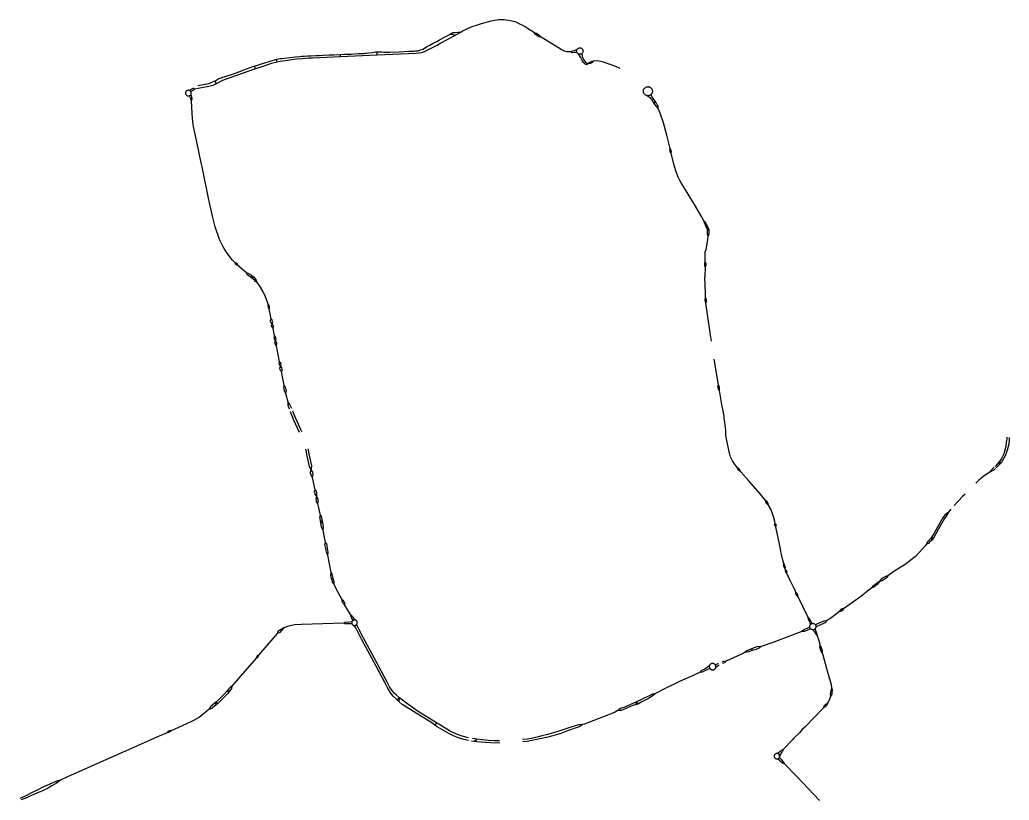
# Model space of a CAD drawing. Header units: inches. Extents: x 25490991 to 25511658, y 6671087 to 6685531.
# Drawn here: x 25494757 to 25498972, y 6679411 to 6682734 of the extents above; entities that cross this region are included whole.
import ezdxf

# ---------------------------------------------------------------- set-up
doc = ezdxf.new("R2010")
doc.units = ezdxf.units.IN
doc.header["$MEASUREMENT"] = 0

msp = doc.modelspace()

# ---------------------------------------------------------------- linework, layer by layer
for points in [[(25496797.3, 6682733.2), (25496790.2, 6682732.9), (25496780.3, 6682731.3), (25496763.3, 6682728.3), (25496723.1, 6682717), (25496700.6, 6682709.6), (25496683.2, 6682703.6), (25496663.3, 6682695.4), (25496645.3, 6682686.3)], [(25496949.5, 6682677.8), (25496919.7, 6682696.5), (25496912.7, 6682702), (25496899.4, 6682709.8), (25496887.6, 6682716), (25496874.8, 6682721.8), (25496867.7, 6682724.6), (25496853.4, 6682728.3), (25496839.8, 6682731), (25496829.4, 6682732.7), (25496818.4, 6682733.5), (25496807.7, 6682734), (25496797.3, 6682733.2)], [(25496122.8, 6682586.4), (25496125, 6682586.5), (25496140.5, 6682587.2), (25496169.1, 6682588.3), (25496200.1, 6682590), (25496220.7, 6682590.9), (25496227.5, 6682591.3), (25496234.5, 6682592), (25496242.9, 6682593.1), (25496257.8, 6682595.4), (25496265.5, 6682596.8), (25496270.4, 6682597.4), (25496276.6, 6682598.1), (25496283.9, 6682598.2), (25496291.2, 6682597.7), (25496298.5, 6682597.1), (25496306.3, 6682596.3), (25496313.2, 6682596), (25496321, 6682595.8), (25496333.4, 6682596.3), (25496373.1, 6682598), (25496413.7, 6682599.7), (25496437, 6682600.8), (25496443.2, 6682601.2), (25496448.4, 6682601.6), (25496454.2, 6682602.5), (25496458.5, 6682603.6), (25496464.3, 6682605.6), (25496473.6, 6682609.5), (25496490.2, 6682618.8), (25496503.9, 6682626.2), (25496518.6, 6682634.1), (25496533.6, 6682642.2), (25496545.2, 6682649.2), (25496563, 6682658.2), (25496575.5, 6682664.8), (25496587.1, 6682670.7), (25496592.1, 6682672.4), (25496595.9, 6682672.4), (25496600.4, 6682672.4), (25496603.3, 6682671.5), (25496606.7, 6682670.2), (25496609.8, 6682668.5), (25496611.3, 6682667.6)], [(25496637.4, 6682681.8), (25496550.9, 6682634.3)], [(25496587.1, 6682670.7), (25496595, 6682676), (25496597.5, 6682677.6), (25496599.6, 6682678.5), (25496602.8, 6682679.2), (25496607, 6682679.8), (25496613.5, 6682680.4), (25496623.1, 6682680.8), (25496626.7, 6682680.9), (25496637.4, 6682681.8)], [(25496645.3, 6682686.3), (25496637.4, 6682681.8)], [(25496965, 6682664.2), (25496954.6, 6682670.8), (25496949.5, 6682677.8)], [(25496968, 6682668.7), (25496957.9, 6682676), (25496949.5, 6682677.8)], [(25496978, 6682660.2), (25496968.7, 6682661.9), (25496965, 6682664.2)], [(25496978, 6682660.2), (25496972.8, 6682665.2), (25496968, 6682668.7)], [(25497103.5, 6682597.2), (25497088.2, 6682597), (25497076.9, 6682600.5), (25497063.6, 6682607.4), (25496978, 6682660.2)], [(25496536.8, 6682626.6), (25496480.3, 6682597.8), (25496467.9, 6682593.6), (25496457.6, 6682592.2), (25496446.2, 6682591), (25496280.1, 6682583.6)], [(25496550.9, 6682634.3), (25496536.8, 6682626.6)], [(25497131.5, 6682607.7), (25497117.4, 6682602.1)], [(25497130.6, 6682595.4), (25497130, 6682597.1), (25497129.5, 6682599.2), (25497129.6, 6682601.5), (25497129.8, 6682603.5), (25497130.3, 6682605.3), (25497130.8, 6682606.7), (25497131.5, 6682607.7)], [(25497131.5, 6682607.7), (25497132.2, 6682608.9), (25497133.6, 6682610.5), (25497135.2, 6682611.8), (25497136.9, 6682612.9), (25497137, 6682612.9)], [(25497137, 6682612.9), (25497138.8, 6682613.7), (25497140.5, 6682614), (25497142.5, 6682614.3), (25497144.4, 6682614.3), (25497146.6, 6682614), (25497147.9, 6682613.4)], [(25497147.9, 6682613.4), (25497148.9, 6682613), (25497150.6, 6682612.1), (25497152.4, 6682610.7), (25497153.6, 6682609.3), (25497154.8, 6682607.6), (25497154.8, 6682607.5)], [(25497154.8, 6682607.5), (25497155.7, 6682605.9), (25497156.3, 6682603.9), (25497156.6, 6682602), (25497156.7, 6682599.8), (25497156.3, 6682597.6), (25497156.1, 6682597)], [(25495757, 6682536.9), (25495760.7, 6682538), (25495778, 6682544.2), (25495786.9, 6682547.1), (25495800.7, 6682551.2), (25495819.6, 6682556.6), (25495845.7, 6682564.2), (25495850.4, 6682565.2)], [(25495850.4, 6682565.2), (25495853.7, 6682566), (25495866.5, 6682568.5), (25495872.8, 6682569.4), (25495885.1, 6682570.8), (25495908.9, 6682573.2), (25495930.7, 6682575.6), (25495949.5, 6682577.7), (25495958, 6682578.4), (25495969.2, 6682579.1), (25495982, 6682580), (25495996.2, 6682580.8), (25496017.9, 6682581.8), (25496032.2, 6682582.2), (25496048.7, 6682583.1), (25496074.6, 6682584.2), (25496095.1, 6682585), (25496119.8, 6682586.2), (25496122.8, 6682586.4)], [(25495853.9, 6682553.8), (25495850.4, 6682565.2)], [(25495988.1, 6682570.1), (25495959.3, 6682568.4), (25495935.9, 6682566.1), (25495888.5, 6682559.6), (25495866.1, 6682556.3), (25495853.9, 6682553.8)], [(25496122.8, 6682576.2), (25496004.2, 6682571.1), (25495988.1, 6682570.1)], [(25496122.8, 6682576.2), (25496122.8, 6682586.4)], [(25496280.1, 6682583.6), (25496122.8, 6682576.2)], [(25496280.1, 6682583.6), (25496280.1, 6682589.2), (25496279.8, 6682598.2)], [(25497117.4, 6682602.1), (25497111.3, 6682600), (25497103.5, 6682597.2)], [(25497118.3, 6682594.4), (25497109.6, 6682593.6), (25497103.5, 6682597.2)], [(25497130.6, 6682595.4), (25497118.3, 6682594.4)], [(25497137.3, 6682588.5), (25497135.7, 6682589.2), (25497133.7, 6682591), (25497132, 6682592.8), (25497130.7, 6682595), (25497130.6, 6682595.4)], [(25497151.1, 6682589.8), (25497150.4, 6682589.2), (25497148.5, 6682588.3), (25497146.8, 6682587.7), (25497144.7, 6682587.2), (25497142.8, 6682587.2), (25497140.9, 6682587.4), (25497138.3, 6682587.9), (25497137.3, 6682588.5)], [(25497145.9, 6682575), (25497137.3, 6682588.5)], [(25497172.8, 6682542.8), (25497166, 6682545), (25497158.7, 6682552.7), (25497152.7, 6682560.8), (25497145.9, 6682575)], [(25497156.1, 6682597), (25497155.8, 6682595.7), (25497154.7, 6682593.6), (25497153.4, 6682591.8), (25497151.9, 6682590.4), (25497151.1, 6682589.8)], [(25497151.1, 6682589.8), (25497153.2, 6682577.1)], [(25497153.2, 6682577.1), (25497158.1, 6682564.3), (25497165.8, 6682555.1), (25497177.7, 6682546.2)], [(25495588.6, 6682474.3), (25495591.8, 6682475.8), (25495600.8, 6682480.5), (25495606.7, 6682483.4), (25495611.2, 6682485.4), (25495615.6, 6682487.5), (25495618.4, 6682488.7), (25495621.5, 6682489.8), (25495627, 6682491.4), (25495635.5, 6682493.8), (25495644.5, 6682496.3), (25495659.3, 6682501.4), (25495678.7, 6682508.1), (25495700.9, 6682516.3), (25495723.3, 6682524.5), (25495753.7, 6682535.9), (25495757, 6682536.9)], [(25495760.8, 6682525.1), (25495757.4, 6682524), (25495651.9, 6682487.1), (25495620.1, 6682475.3), (25495596.4, 6682462.7), (25495594.1, 6682461.6)], [(25495760.8, 6682525.1), (25495757, 6682536.9)], [(25495791.8, 6682535.1), (25495760.8, 6682525.1)], [(25495853.9, 6682553.8), (25495829.2, 6682547.3), (25495791.8, 6682535.1)], [(25497177.7, 6682546.2), (25497172.8, 6682542.8)], [(25497199.4, 6682557.3), (25497192, 6682556.8), (25497182.4, 6682550.4), (25497177.7, 6682546.2)], [(25497199.4, 6682557.3), (25497195.5, 6682552.4), (25497187.7, 6682548.5), (25497177.7, 6682546.2)], [(25497314.1, 6682526.1), (25497292.6, 6682536.4), (25497272.4, 6682543.9), (25497244.4, 6682553.1), (25497225.8, 6682557.8), (25497212.7, 6682559.5), (25497199.4, 6682557.3)], [(25495501.7, 6682439), (25495497.4, 6682441), (25495494.6, 6682440.8), (25495491.7, 6682440), (25495488.9, 6682438.9), (25495486, 6682437.6), (25495483.7, 6682436.1), (25495482.1, 6682434.6), (25495480.7, 6682432.5)], [(25495594.1, 6682461.6), (25495579.2, 6682454.4), (25495562.8, 6682450), (25495516.8, 6682440.8), (25495501.7, 6682439), (25495499.3, 6682435.7), (25495493.9, 6682432.8), (25495489.2, 6682429.6), (25495486, 6682427.3)], [(25495515.8, 6682454), (25495538.6, 6682458.4), (25495554.6, 6682461.5), (25495560.4, 6682462.8), (25495565.8, 6682464.3), (25495572.3, 6682466.7), (25495585.6, 6682472.9), (25495588.6, 6682474.3)], [(25495594.1, 6682461.6), (25495588.5, 6682474.3)], [(25497415.7, 6682421), (25497415.3, 6682421.5), (25497414.5, 6682423.6), (25497414.1, 6682425.6), (25497413.7, 6682427.5), (25497413.6, 6682429.3), (25497413.5, 6682431.2), (25497413.9, 6682433.7), (25497414.5, 6682435.6), (25497415.3, 6682437.9), (25497416.3, 6682439.7), (25497417.6, 6682441.6), (25497419.2, 6682443.3), (25497419.8, 6682443.8)], [(25497419.8, 6682443.8), (25497420.8, 6682444.7), (25497422.8, 6682446.1), (25497424.5, 6682447.1), (25497426.7, 6682448.1), (25497428.8, 6682448.6), (25497430.7, 6682448.9), (25497432.9, 6682449.1), (25497434.4, 6682449), (25497436.3, 6682448.8)], [(25497436.3, 6682448.8), (25497436.6, 6682448.7), (25497438.7, 6682448.2), (25497440.6, 6682447.4), (25497442.4, 6682446.5), (25497444.5, 6682445.2), (25497446, 6682443.9), (25497447.6, 6682442.1), (25497447.8, 6682441.9)], [(25497447.8, 6682441.9), (25497449.1, 6682440.2), (25497450.3, 6682437.9), (25497451, 6682436.1), (25497451.7, 6682433.9), (25497452, 6682431.8), (25497452.1, 6682429), (25497452, 6682428.3)], [(25495480.7, 6682432.5), (25495479.6, 6682433), (25495478.5, 6682433.4), (25495476.3, 6682433.9), (25495474.3, 6682433.9), (25495472.4, 6682433.5), (25495470.7, 6682433), (25495468.8, 6682432.1), (25495467.3, 6682431), (25495466, 6682429.7), (25495464.9, 6682428.1), (25495464, 6682426.4), (25495463.3, 6682424.4), (25495463.1, 6682422.7), (25495463, 6682421.2), (25495463.3, 6682419.3), (25495463.8, 6682417.3), (25495464.6, 6682415.8), (25495465.4, 6682414.4), (25495466.6, 6682413), (25495467.8, 6682411.9), (25495469.7, 6682410.8), (25495471.7, 6682409.9), (25495473.5, 6682409.5), (25495475.4, 6682409.4), (25495477.4, 6682409.6), (25495479.5, 6682410.2), (25495480.5, 6682410.7)], [(25495480.5, 6682410.7), (25495481.3, 6682411.1), (25495482.8, 6682412.1), (25495484.2, 6682413.3), (25495485.4, 6682415), (25495486.4, 6682416.7)], [(25495493, 6682315.7), (25495490.3, 6682359.4), (25495488.7, 6682391.6), (25495485.8, 6682395.4), (25495485.2, 6682397.7), (25495484.2, 6682401.2), (25495480.5, 6682410.7)], [(25495486, 6682427.3), (25495485.5, 6682428.3), (25495484.3, 6682429.9), (25495482.7, 6682431.2), (25495481.1, 6682432.4), (25495480.7, 6682432.5)], [(25495486.4, 6682416.7), (25495486.4, 6682416.7), (25495487, 6682418.4), (25495487.4, 6682420.9), (25495487.3, 6682423), (25495487, 6682424.6), (25495486.4, 6682426.6), (25495486, 6682427.3)], [(25495488.7, 6682391.6), (25495488.7, 6682391.6), (25495490.8, 6682395.6), (25495490.5, 6682399.1), (25495490.2, 6682402.6), (25495489.5, 6682406.2), (25495486.4, 6682416.7)], [(25497429.5, 6682410.8), (25497428.5, 6682410.9), (25497426, 6682411.8), (25497423.5, 6682412.9), (25497421.3, 6682414.3), (25497419.9, 6682415.5), (25497417.8, 6682417.7), (25497416.6, 6682419.4), (25497415.7, 6682421)], [(25497447, 6682416.9), (25497446.4, 6682416.2), (25497444.5, 6682414.6), (25497441.9, 6682412.9), (25497439.7, 6682411.9), (25497437, 6682411), (25497433.9, 6682410.6), (25497431.3, 6682410.6), (25497429.5, 6682410.8)], [(25497458.6, 6682379.3), (25497449.7, 6682394), (25497444.2, 6682400.9), (25497429.5, 6682410.8)], [(25497452, 6682428.3), (25497451.8, 6682426.7), (25497451.3, 6682424.4), (25497450.4, 6682422), (25497449.3, 6682419.9), (25497448, 6682418), (25497447, 6682416.9)], [(25497463.6, 6682387), (25497455.9, 6682398.7), (25497449.8, 6682407.1), (25497447, 6682416.8)], [(25497458.6, 6682379.3), (25497462, 6682383.5), (25497463.6, 6682387)], [(25497468.7, 6682365.4), (25497466.3, 6682369.3), (25497458.6, 6682379.3)], [(25497474.6, 6682368.3), (25497472.3, 6682372.5), (25497468.1, 6682380), (25497463.6, 6682387)], [(25497476.8, 6682356.6), (25497470.3, 6682362.7), (25497468.7, 6682365.4)], [(25497476.8, 6682356.6), (25497476.4, 6682364.9), (25497474.6, 6682368.3)], [(25497527.1, 6682185.9), (25497513, 6682242.5), (25497499.4, 6682294.7), (25497485.2, 6682336.2), (25497476.8, 6682356.6)], [(25495494.3, 6682300.4), (25495493, 6682315.7)], [(25495495.9, 6682288.5), (25495494.3, 6682300.4)], [(25495512.8, 6682207.6), (25495497, 6682280.2), (25495495.9, 6682288.5)], [(25495529.6, 6682125.4), (25495512.8, 6682207.6)], [(25497527.2, 6682175.1), (25497526.1, 6682179.7), (25497527.1, 6682185.9)], [(25497532.2, 6682176), (25497530.9, 6682181.6), (25497527.1, 6682185.9)], [(25497531.9, 6682166.5), (25497528, 6682171.6), (25497527.2, 6682175.1)], [(25497531.9, 6682166.5), (25497533.1, 6682172.6), (25497532.2, 6682176)], [(25497562.3, 6682063.2), (25497552.4, 6682090.2), (25497543.8, 6682118.9), (25497531.9, 6682166.5)], [(25495533.2, 6682107.9), (25495529.6, 6682125.4)], [(25495536.1, 6682094.1), (25495533.2, 6682107.9)], [(25495561.3, 6681974.1), (25495536.1, 6682094.1)], [(25497567.4, 6682051.9), (25497562.3, 6682063.2)], [(25497572.6, 6682041.9), (25497567.4, 6682051.9)], [(25497635.1, 6681940.8), (25497572.6, 6682041.9)], [(25495613.1, 6681786.9), (25495607.8, 6681797.9), (25495588.6, 6681852.7), (25495578.8, 6681891.5), (25495561.3, 6681974.1)], [(25497672.9, 6681874.5), (25497661.3, 6681896), (25497635.1, 6681940.8)], [(25497680.2, 6681868.2), (25497679, 6681870.6), (25497672.9, 6681874.5)], [(25497674.9, 6681865.2), (25497673.4, 6681867.9), (25497672.9, 6681874.5)], [(25497684.8, 6681843.7), (25497679.8, 6681856.2), (25497674.9, 6681865.2)], [(25497693, 6681841.7), (25497688.2, 6681851.7), (25497680.2, 6681868.2)], [(25497693, 6681841.7), (25497684.8, 6681843.7)], [(25497684.8, 6681843.7), (25497685.7, 6681834.8)], [(25497685.5, 6681823.8), (25497685.4, 6681822), (25497687.9, 6681813.3)], [(25497685.7, 6681834.8), (25497685.5, 6681823.8)], [(25497693, 6681841.7), (25497688.2, 6681838), (25497685.7, 6681834.8)], [(25497687.9, 6681813.3), (25497686.7, 6681797.8)], [(25497692.8, 6681823.9), (25497692.1, 6681821.1), (25497687.9, 6681813.3)], [(25497693, 6681841.7), (25497692.9, 6681833.2), (25497692.8, 6681823.9)], [(25495621.7, 6681769.4), (25495613.1, 6681786.9)], [(25495627.4, 6681760.1), (25495621.7, 6681769.4)], [(25497686.7, 6681797.8), (25497679.2, 6681754.9)], [(25495675, 6681698.7), (25495663.2, 6681709.9), (25495647.3, 6681730.8), (25495634, 6681749.3), (25495627.4, 6681760.1)], [(25497677.3, 6681703.6), (25497677.4, 6681746.8)], [(25497679.2, 6681754.9), (25497677.4, 6681746.8)], [(25495682.2, 6681695.8), (25495680.1, 6681697.7), (25495675, 6681698.7)], [(25495678, 6681691.4), (25495675.5, 6681693.7), (25495675, 6681698.7)], [(25495686, 6681688.2), (25495680, 6681689.5), (25495678, 6681691.4)], [(25495686, 6681688.2), (25495683.9, 6681694.5), (25495682.2, 6681695.8)], [(25495724.7, 6681654.7), (25495686, 6681688.2)], [(25497677.3, 6681703.6), (25497674.2, 6681696.7), (25497674, 6681692.8)], [(25497674, 6681692.8), (25497674.1, 6681687.4), (25497676.8, 6681680.9)], [(25497676.8, 6681681.5), (25497675.8, 6681639.8)], [(25497679.5, 6681692.6), (25497679.4, 6681688), (25497676.8, 6681681.5)], [(25497677.3, 6681703.5), (25497679.6, 6681696.4), (25497679.5, 6681692.6)], [(25495732.9, 6681652.4), (25495730.4, 6681653.8), (25495724.7, 6681654.7)], [(25495728.1, 6681647.1), (25495725.7, 6681648.8), (25495724.7, 6681654.7)], [(25495744.5, 6681635.4), (25495728.1, 6681647.1)], [(25495746, 6681645.7), (25495732.9, 6681652.4)], [(25495744.5, 6681635.4), (25495746, 6681645.7)], [(25495744.5, 6681635.4), (25495754.3, 6681638.8)], [(25495746, 6681645.7), (25495754.3, 6681638.8)], [(25495763.4, 6681627.6), (25495754.3, 6681638.8)], [(25497678.2, 6681568.5), (25497675.8, 6681639.8)], [(25495757.7, 6681623.1), (25495744.5, 6681635.4)], [(25495768.5, 6681615.6), (25495761.7, 6681619.5), (25495757.7, 6681623.1)], [(25495768.5, 6681615.6), (25495764.3, 6681626.6), (25495763.4, 6681627.6)], [(25495814.9, 6681523.6), (25495804.3, 6681554), (25495792.5, 6681577.7), (25495778.5, 6681602.1), (25495768.5, 6681615.6)], [(25497678.8, 6681549.2), (25497678.2, 6681568.5)], [(25495814.9, 6681523.6), (25495813.8, 6681515.4), (25495814.7, 6681510.9)], [(25495814.7, 6681510.9), (25495815.6, 6681506.7), (25495819.1, 6681503.3)], [(25495820.5, 6681512.1), (25495819.5, 6681516.8), (25495814.9, 6681523.6)], [(25495819.1, 6681503.3), (25495821.4, 6681507.5), (25495820.5, 6681512.1)], [(25497677.2, 6681539.4), (25497676.8, 6681542.6), (25497678.8, 6681549.2)], [(25497679.6, 6681526.7), (25497677.2, 6681539.4)], [(25497682.2, 6681539.5), (25497681.9, 6681543.9), (25497678.8, 6681549.4)], [(25497679.6, 6681526.7), (25497682.7, 6681534.9), (25497682.2, 6681539.5)], [(25497698.5, 6681402.5), (25497679.6, 6681526.7)], [(25495827.7, 6681460.9), (25495819.1, 6681503.3)], [(25495825.6, 6681452.1), (25495825, 6681455.5), (25495827.7, 6681460.9)], [(25495832.3, 6681439.1), (25495826.7, 6681446.3), (25495825.6, 6681452.1)], [(25495832.5, 6681453.3), (25495831.5, 6681456.9), (25495827.7, 6681460.9)], [(25495830.7, 6681427.6), (25495829.7, 6681432.3), (25495832.3, 6681439.1)], [(25495836.2, 6681419.4), (25495831.4, 6681424.1), (25495830.7, 6681427.6)], [(25495832.3, 6681439.1), (25495834.2, 6681447.4), (25495832.5, 6681453.3)], [(25495837.1, 6681428.9), (25495836.3, 6681433.5), (25495832.3, 6681439.1)], [(25495836.2, 6681419.4), (25495837.8, 6681425.2), (25495837.1, 6681428.9)], [(25495841.9, 6681389.6), (25495836.2, 6681419.4)], [(25495841.9, 6681389.6), (25495839.7, 6681383.2), (25495840.1, 6681379.6)], [(25495847, 6681380.8), (25495846.2, 6681384), (25495841.9, 6681389.6)], [(25497700.1, 6681390.9), (25497698.5, 6681402.5)], [(25497703.4, 6681366), (25497700.1, 6681390.9)], [(25495840.1, 6681379.6), (25495840.9, 6681373.5), (25495846.6, 6681366.9)], [(25495845, 6681354.9), (25495843.7, 6681359.8), (25495846.6, 6681366.9)], [(25495850, 6681346), (25495846, 6681351.6), (25495845, 6681354.9)], [(25495846.6, 6681366.9), (25495848.4, 6681375.2), (25495847, 6681380.8)], [(25495851.6, 6681356.2), (25495850.8, 6681361.3), (25495846.6, 6681366.9)], [(25495850, 6681346), (25495851.9, 6681354.3), (25495851.6, 6681356.2)], [(25495863.5, 6681278), (25495850, 6681346)], [(25495863.5, 6681278), (25495861.1, 6681273.3), (25495861.5, 6681269.1)], [(25495861.5, 6681269.1), (25495862, 6681265), (25495867.4, 6681258.6)], [(25495863.5, 6681278), (25495867.4, 6681274.4), (25495868.1, 6681270.4)], [(25495866.4, 6681245.1), (25495865.1, 6681250.2), (25495867.4, 6681258.6)], [(25495868.1, 6681270.4), (25495868.9, 6681266.4), (25495867.4, 6681258.6)], [(25495867.4, 6681258.6), (25495872.2, 6681251.7), (25495873.3, 6681246.6)], [(25497733, 6681179.8), (25497715.4, 6681288.2)], [(25495871.8, 6681236.3), (25495867.7, 6681240.6), (25495866.4, 6681245.1)], [(25495873.3, 6681246.6), (25495874.3, 6681241.7), (25495871.8, 6681236.3)], [(25495883.8, 6681177.3), (25495871.8, 6681236.3)], [(25495883.1, 6681162.8), (25495882.1, 6681168), (25495883.8, 6681177.3)], [(25495890.3, 6681164.2), (25495889, 6681169.4), (25495883.8, 6681177.3)], [(25497731.9, 6681167.9), (25497731.3, 6681171.7), (25497733, 6681179.8)], [(25497737.6, 6681168.7), (25497737.1, 6681172.3), (25497733, 6681179.8)], [(25495890.7, 6681143.1), (25495885.2, 6681152), (25495883.1, 6681162.8)], [(25495890.7, 6681143.1), (25495892.6, 6681154.5), (25495890.3, 6681164.2)], [(25495899.8, 6681106), (25495890.7, 6681143.1)], [(25497737.4, 6681154.8), (25497733.1, 6681161.6), (25497731.9, 6681167.9)], [(25497737.4, 6681154.8), (25497738.4, 6681163.4), (25497737.6, 6681168.7)], [(25497747.5, 6681095.4), (25497737.4, 6681154.8)], [(25495906, 6681076), (25495900.7, 6681091.9), (25495900.1, 6681092.8), (25495899.8, 6681106)], [(25495915.2, 6681079), (25495907.7, 6681095.3), (25495899.8, 6681106)], [(25497752.1, 6681075.8), (25497749.9, 6681088.1), (25497747.5, 6681095.4)], [(25495923.4, 6681031.8), (25495919.5, 6681040.8), (25495911.1, 6681060.4), (25495910, 6681063.8)], [(25495932.9, 6681035.9), (25495924.2, 6681055.5), (25495920.2, 6681067.4)], [(25497761.6, 6681008.8), (25497760.2, 6681021), (25497758.4, 6681036.2), (25497757.5, 6681045.5), (25497752.1, 6681075.8)], [(25495948.3, 6680976.5), (25495923.4, 6681031.8)], [(25495958, 6680979), (25495952.7, 6680991.8), (25495932.9, 6681035.9)], [(25497762.9, 6680996.9), (25497761.6, 6681008.8)], [(25497764.3, 6680987.9), (25497762.9, 6680996.9)], [(25497778.8, 6680893.6), (25497767.2, 6680949.6), (25497765.3, 6680964), (25497765, 6680973.3), (25497764.3, 6680987.9)], [(25498962.2, 6680956.8), (25498962, 6680949.3), (25498958.9, 6680935.4), (25498957.7, 6680917.4), (25498953.8, 6680901.2), (25498949, 6680885.8), (25498938.9, 6680866.2), (25498933.5, 6680857.9), (25498927.1, 6680849.3)], [(25498972.1, 6680955.8), (25498972.3, 6680945.1), (25498970.6, 6680927.2), (25498964.1, 6680900.6), (25498956, 6680880.5), (25498942.5, 6680853.7), (25498939.9, 6680849.1)], [(25495980.4, 6680882.9), (25495978, 6680894.5), (25495977.1, 6680898.1), (25495975.5, 6680904.8)], [(25495990.8, 6680832.1), (25495980.4, 6680882.9)], [(25495989.9, 6680885.3), (25495986.7, 6680900.8), (25495985, 6680906.9)], [(25496000.4, 6680834), (25495989.9, 6680885.3)], [(25497781.6, 6680883.9), (25497778.8, 6680893.6)], [(25497814.6, 6680826.1), (25497809.3, 6680832.6), (25497801.8, 6680843), (25497793, 6680856.2), (25497785, 6680872.4), (25497781.6, 6680883.9)], [(25498927.1, 6680849.3), (25498914.7, 6680835.1), (25498911.8, 6680832.2)], [(25498931.2, 6680840.3), (25498928.6, 6680837.5), (25498916.7, 6680826)], [(25498939.9, 6680849.1), (25498933, 6680850.4), (25498927.1, 6680849.3)], [(25498927.1, 6680849.3), (25498929.9, 6680845.3), (25498931.2, 6680840.3)], [(25498939.9, 6680849.1), (25498931.2, 6680840.3)], [(25495997.6, 6680817.8), (25495991.3, 6680829.7), (25495990.8, 6680832.1)], [(25495996, 6680803.9), (25495995, 6680807.8), (25495997.6, 6680817.8)], [(25496004.5, 6680784.9), (25495998.4, 6680794.7), (25495996, 6680803.9)], [(25495997.6, 6680817.8), (25496000.8, 6680831.7), (25496000.4, 6680834)], [(25496004.7, 6680805.4), (25496003.7, 6680810.3), (25495997.6, 6680817.8)], [(25496004.5, 6680784.9), (25496006.5, 6680797.8), (25496004.7, 6680805.4)], [(25497818.2, 6680817.5), (25497816.1, 6680820), (25497814.6, 6680826.1)], [(25497822.4, 6680820.7), (25497820.1, 6680823.6), (25497814.6, 6680826.1)], [(25497828.7, 6680809.1), (25497820.7, 6680814.7), (25497818.2, 6680817.5)], [(25497828.7, 6680809.1), (25497825.1, 6680817.4), (25497822.4, 6680820.7)], [(25497862, 6680772.5), (25497828.7, 6680809.1)], [(25498886.5, 6680805.8), (25498863.7, 6680790.5), (25498843.2, 6680773.6), (25498830.4, 6680760.8)], [(25498908.7, 6680829), (25498901.5, 6680821.6), (25498886.5, 6680805.8)], [(25498913.7, 6680823.2), (25498908, 6680817.6), (25498886.5, 6680805.8)], [(25496015.4, 6680732.6), (25496004.5, 6680784.9)], [(25497934.3, 6680686.9), (25497912.5, 6680713.2), (25497862, 6680772.5)], [(25496013.7, 6680719.2), (25496012.6, 6680724.2), (25496015.4, 6680732.6)], [(25496021.9, 6680703.7), (25496014.8, 6680714), (25496013.7, 6680719.2)], [(25496021.9, 6680720.7), (25496021, 6680726.3), (25496015.4, 6680732.6)], [(25496021.9, 6680703.7), (25496022.9, 6680716.7), (25496021.9, 6680720.7)], [(25498784.4, 6680714.1), (25498774, 6680703.4), (25498738.2, 6680665.4)], [(25496020.5, 6680686.8), (25496019, 6680693.8), (25496021.9, 6680703.7)], [(25496026.7, 6680674.7), (25496021.6, 6680681.7), (25496020.5, 6680686.8)], [(25496028.4, 6680688.4), (25496027.1, 6680695.8), (25496021.9, 6680703.7)], [(25496026.7, 6680674.7), (25496029.1, 6680684.1), (25496028.4, 6680688.4)], [(25496037.4, 6680624.8), (25496026.7, 6680674.7)], [(25497943.8, 6680677.3), (25497941.4, 6680681.2), (25497934.3, 6680686.9)], [(25497939.2, 6680674.7), (25497935.4, 6680680.8), (25497934.3, 6680686.9)], [(25497946.9, 6680667.1), (25497941.1, 6680671.6), (25497939.2, 6680674.7)], [(25497946.9, 6680667.1), (25497945.7, 6680674), (25497943.8, 6680677.3)], [(25497962.2, 6680634.9), (25497956.4, 6680649.4), (25497946.9, 6680667.1)], [(25496036.1, 6680611.9), (25496035.5, 6680616.1), (25496037.4, 6680624.8)], [(25496043.8, 6680613.1), (25496042.4, 6680619.6), (25496037.4, 6680624.8)], [(25497974.9, 6680588.5), (25497973.1, 6680596.9), (25497967.7, 6680618.5), (25497962.2, 6680634.9)], [(25498713, 6680637.6), (25498696.9, 6680623.1), (25498687.1, 6680608.7), (25498652.7, 6680548.4), (25498639.3, 6680527.7)], [(25498713, 6680637.6), (25498703.1, 6680619.8), (25498696.6, 6680610.4), (25498669.8, 6680562.8), (25498649.1, 6680526.8)], [(25498724.1, 6680650), (25498713, 6680637.6)], [(25496038.1, 6680598.4), (25496036.1, 6680611.9)], [(25496046.7, 6680600.2), (25496038.1, 6680598.4)], [(25496048.2, 6680591.2), (25496043.7, 6680593.2), (25496038.1, 6680598.4)], [(25496039.3, 6680590.1), (25496038.1, 6680598.4)], [(25496046.7, 6680600.2), (25496042.2, 6680596.2), (25496039.3, 6680590.1)], [(25496048.2, 6680591.2), (25496039.3, 6680590.1)], [(25496042.5, 6680574.3), (25496039.3, 6680590.1)], [(25496046.7, 6680600.2), (25496043.8, 6680613.1)], [(25496048.2, 6680591.2), (25496046.7, 6680600.2)], [(25496050.4, 6680575.7), (25496048.2, 6680591.2)], [(25497973.8, 6680581.4), (25497973, 6680585.6), (25497974.9, 6680588.5)], [(25497974.9, 6680588.5), (25497977.7, 6680586.7), (25497978.7, 6680582.3)], [(25497977.7, 6680575.2), (25497979.2, 6680578.9), (25497978.7, 6680582.3)], [(25496049.6, 6680560.5), (25496043.2, 6680570.5), (25496042.5, 6680574.3)], [(25496049.6, 6680560.5), (25496050.9, 6680572.4), (25496050.4, 6680575.7)], [(25496059.3, 6680508.4), (25496049.6, 6680560.5)], [(25497977.7, 6680575.2), (25497974.5, 6680578.2), (25497973.8, 6680581.4)], [(25497997.4, 6680481.4), (25497977.7, 6680575.2)], [(25496057.6, 6680494.5), (25496056.7, 6680499.4), (25496059.3, 6680508.4)], [(25496065.7, 6680495.8), (25496064.6, 6680501.7), (25496059.3, 6680508.4)], [(25498620.5, 6680500.6), (25498614.6, 6680494.1), (25498602.4, 6680480.5), (25498572.5, 6680448.4), (25498549.6, 6680430.1), (25498533.5, 6680417.5), (25498503.7, 6680398.5), (25498485.4, 6680387.9), (25498455, 6680365.6)], [(25498625.8, 6680512.1), (25498622.9, 6680508.8), (25498620.5, 6680500.6)], [(25498631.9, 6680507.4), (25498628.9, 6680504.2), (25498620.5, 6680500.6)], [(25498639.3, 6680527.7), (25498625.8, 6680512.1)], [(25498641.9, 6680517.2), (25498631.9, 6680507.4)], [(25498649.1, 6680526.8), (25498639.3, 6680527.7)], [(25498639.3, 6680527.7), (25498641.9, 6680517.2)], [(25498649.1, 6680526.8), (25498641.9, 6680517.2)], [(25496060.2, 6680482), (25496057.6, 6680494.5)], [(25496063.5, 6680466), (25496060.2, 6680482)], [(25496069.4, 6680454.6), (25496064.3, 6680462.3), (25496063.5, 6680466)], [(25496067.9, 6680483.8), (25496065.7, 6680495.8)], [(25496070.5, 6680467.2), (25496067.9, 6680483.8)], [(25496069.4, 6680454.6), (25496071.1, 6680464), (25496070.5, 6680467.2)], [(25497999.7, 6680467.9), (25497997.4, 6680481.4)], [(25498001.8, 6680456.3), (25497999.7, 6680467.9)], [(25498011.5, 6680417.9), (25498006.4, 6680437.9), (25498001.8, 6680456.3)], [(25496084.1, 6680379.7), (25496069.4, 6680454.6)], [(25498011.9, 6680407.5), (25498010.5, 6680412.4), (25498011.5, 6680417.9)], [(25498016.8, 6680408.7), (25498015.3, 6680413.8), (25498011.5, 6680417.9)], [(25496082.7, 6680367), (25496081.8, 6680371), (25496084.1, 6680379.7)], [(25496089.5, 6680368.1), (25496088.1, 6680375.1), (25496084.1, 6680379.7)], [(25498017.9, 6680397.5), (25498013.4, 6680402.9), (25498011.9, 6680407.5)], [(25498017.9, 6680397.5), (25498018.8, 6680403.1), (25498016.8, 6680408.7)], [(25498019.2, 6680393.2), (25498017.9, 6680397.5)], [(25498020, 6680382.6), (25498018.6, 6680386.5), (25498019.2, 6680393.2)], [(25498024.7, 6680384.5), (25498022.7, 6680389.3), (25498019.2, 6680393.2)], [(25498025.5, 6680376.9), (25498021.8, 6680378.6), (25498020, 6680382.6)], [(25498025.5, 6680376.9), (25498026.3, 6680380.4), (25498024.8, 6680384.4)], [(25498056.2, 6680311.7), (25498038.7, 6680346.8), (25498026.8, 6680373.7), (25498025.5, 6680376.9)], [(25496085.4, 6680354.8), (25496082.7, 6680367)], [(25496085.4, 6680354.8), (25496092, 6680356.1)], [(25496088.6, 6680342.9), (25496085.4, 6680354.8)], [(25496096.1, 6680330.7), (25496089.6, 6680339), (25496088.6, 6680342.9)], [(25496092, 6680356.1), (25496089.5, 6680368.1)], [(25496095.1, 6680345), (25496092, 6680356.1)], [(25496096.1, 6680330.7), (25496095.8, 6680342.7), (25496095.1, 6680345)], [(25496129.8, 6680263.9), (25496103.9, 6680312.9), (25496096.1, 6680330.7)], [(25498420.1, 6680341.4), (25498406.4, 6680333.8), (25498399.4, 6680327.9)], [(25498420.1, 6680341.4), (25498410.3, 6680328.6), (25498402.9, 6680323.2)], [(25498435.1, 6680357.2), (25498427.2, 6680352.4), (25498420.1, 6680341.4)], [(25498439.2, 6680351), (25498430.8, 6680345.2), (25498420.1, 6680341.4)], [(25498455, 6680365.6), (25498445.4, 6680363.4), (25498435.1, 6680357.2)], [(25498455, 6680365.6), (25498449.4, 6680357.9), (25498439.2, 6680351)], [(25498061.2, 6680301.8), (25498056.2, 6680311.7)], [(25498063.5, 6680296.3), (25498060.9, 6680302.3)], [(25498070.1, 6680288.6), (25498068.8, 6680291.4), (25498063.5, 6680296.5)], [(25498065.2, 6680286.3), (25498063.9, 6680289.2), (25498063.5, 6680296.3)], [(25498073.2, 6680276.4), (25498071.8, 6680285.2), (25498070.1, 6680288.6)], [(25498387.2, 6680314.6), (25498361.3, 6680294.8), (25498344.7, 6680281.4), (25498309.6, 6680255.8), (25498266.8, 6680225.9)], [(25498399.4, 6680327.9), (25498390.5, 6680320.5), (25498387.2, 6680314.6)], [(25498402.9, 6680323.2), (25498393, 6680316), (25498387.2, 6680314.6)], [(25496131.7, 6680253.5), (25496130, 6680256.5), (25496129.8, 6680263.9)], [(25496137.8, 6680256.8), (25496135.9, 6680260.4), (25496129.8, 6680263.9)], [(25496142.3, 6680241.4), (25496134.7, 6680248.1), (25496131.7, 6680253.5)], [(25496142.3, 6680241.4), (25496141, 6680250.4), (25496137.8, 6680256.8)], [(25498073.2, 6680276.4), (25498066.8, 6680283), (25498065.2, 6680286.3)], [(25498115.8, 6680189.1), (25498073.2, 6680276.4)], [(25496167.1, 6680199), (25496165.4, 6680201.7), (25496142.3, 6680241.4)], [(25498249.4, 6680213.8), (25498212.7, 6680185.6), (25498193.5, 6680174.6)], [(25498256.4, 6680222.3), (25498252.2, 6680219.2), (25498249.4, 6680213.8)], [(25498259.5, 6680217.6), (25498255.5, 6680214.6), (25498249.4, 6680213.8)], [(25498266.8, 6680225.9), (25498260.6, 6680225.4), (25498256.4, 6680222.3)], [(25498266.8, 6680225.9), (25498264.4, 6680221.2), (25498259.5, 6680217.6)], [(25496137.8, 6680164.6), (25496002.5, 6680160.2), (25495956.7, 6680158.8), (25495926.7, 6680156.9)], [(25496161.2, 6680168.2), (25496161, 6680168.2), (25496141.3, 6680167.4), (25496137.8, 6680164.6)], [(25496161.3, 6680161.9), (25496141.5, 6680162), (25496137.8, 6680164.6)], [(25496171.5, 6680169.9), (25496161.2, 6680168.2)], [(25496171.9, 6680161.9), (25496161.3, 6680161.9)], [(25496171.3, 6680186), (25496166.6, 6680194.8), (25496167.1, 6680199)], [(25496177, 6680189.5), (25496175, 6680191.9), (25496171.5, 6680197.3), (25496167.1, 6680199)], [(25496171.5, 6680169.9), (25496171.1, 6680168.1), (25496171, 6680166.6), (25496171.1, 6680164.9), (25496171.4, 6680163.5), (25496171.9, 6680162), (25496172, 6680161.9)], [(25496175.5, 6680175.9), (25496171.3, 6680186)], [(25496175.5, 6680175.9), (25496174.2, 6680174.7), (25496173, 6680173.2), (25496172.1, 6680171.6), (25496171.5, 6680169.9), (25496171.5, 6680169.9)], [(25496172, 6680161.9), (25496172.6, 6680160.5), (25496173.5, 6680159.2), (25496174.5, 6680158.1), (25496175.5, 6680157.3), (25496176.6, 6680156.4), (25496177.9, 6680155.7), (25496179.2, 6680155.2), (25496180.8, 6680154.8), (25496181.1, 6680154.8)], [(25496186.3, 6680177.7), (25496186, 6680177.9), (25496184.5, 6680178.2), (25496182.9, 6680178.3), (25496181.1, 6680178.2), (25496179.5, 6680177.8), (25496177.9, 6680177.3), (25496175.7, 6680176.1), (25496175.5, 6680175.9)], [(25496186.3, 6680177.7), (25496177, 6680189.5)], [(25496193, 6680172.4), (25496192.1, 6680173.8), (25496190.9, 6680175), (25496189.6, 6680176.1), (25496188, 6680177.1), (25496186.3, 6680177.7)], [(25496191.7, 6680158.7), (25496192.3, 6680159.3), (25496193, 6680160.5), (25496193.6, 6680161.7), (25496194, 6680162.8), (25496194.4, 6680164.3)], [(25496194.4, 6680164.3), (25496194.5, 6680164.4), (25496194.6, 6680165.8), (25496194.6, 6680167.5), (25496194.3, 6680169.4), (25496193.7, 6680170.9), (25496193, 6680172.4), (25496193, 6680172.4)], [(25498127.7, 6680171.7), (25498122.7, 6680181.9), (25498115.8, 6680189.1)], [(25498122.3, 6680169.6), (25498117.3, 6680179.6), (25498115.8, 6680189.1)], [(25498125.7, 6680158.5), (25498122.3, 6680169.6)], [(25498125.7, 6680158.5), (25498125.9, 6680158.8), (25498127, 6680159.9), (25498128.3, 6680161), (25498129.8, 6680161.8), (25498131.4, 6680162.5), (25498133.1, 6680163), (25498134.4, 6680163.1)], [(25498134.4, 6680163.2), (25498127.7, 6680171.7)], [(25498134.4, 6680163.1), (25498134.5, 6680163.1), (25498135.5, 6680163.3), (25498136.7, 6680163.2), (25498138.7, 6680162.9), (25498140.5, 6680162.4), (25498142.1, 6680161.6), (25498143.7, 6680160.7), (25498145, 6680159.6), (25498145.8, 6680158.7), (25498146.8, 6680157.5), (25498147, 6680157.1)], [(25498156, 6680161.1), (25498147, 6680157.1)], [(25498193.5, 6680174.6), (25498182.8, 6680173), (25498156, 6680161.1)], [(25498193.5, 6680174.6), (25498187.3, 6680166.2), (25498159.5, 6680153.8)], [(25495852.9, 6680119.8), (25495774.4, 6680027.9)], [(25495858.7, 6680130.2), (25495856.7, 6680128.6), (25495852.9, 6680119.8)], [(25495864.2, 6680125.1), (25495862.6, 6680123.4), (25495852.9, 6680119.8)], [(25495881.6, 6680144.4), (25495868.5, 6680138), (25495858.7, 6680130.2)], [(25495881.6, 6680144.4), (25495871.6, 6680132.9), (25495864.2, 6680125.1)], [(25495926.7, 6680156.9), (25495921.9, 6680156.6), (25495901.9, 6680152.2), (25495881.6, 6680144.4)], [(25496181.1, 6680154.8), (25496182.4, 6680154.6), (25496183.9, 6680154.7), (25496185.4, 6680155), (25496187.1, 6680155.4), (25496188.2, 6680155.9), (25496189.1, 6680156.4), (25496190.4, 6680157.4), (25496191.4, 6680158.3), (25496191.7, 6680158.7)], [(25496188.4, 6680143.9), (25496181.1, 6680154.8)], [(25496313.3, 6679909), (25496274.6, 6679981.5), (25496214.4, 6680092.8), (25496195.7, 6680130.7), (25496188.4, 6680143.9)], [(25496196.4, 6680148.4), (25496191.7, 6680158.7)], [(25496321.8, 6679913.7), (25496285.4, 6679982.3), (25496209.4, 6680121.6), (25496203.9, 6680134.5), (25496196.4, 6680148.4)], [(25498088.7, 6680129.1), (25498036.7, 6680109), (25497969.7, 6680084), (25497914.8, 6680065.1)], [(25498112.4, 6680143.6), (25498097.6, 6680136.7), (25498088.7, 6680129.1)], [(25498116, 6680135.8), (25498099.5, 6680129.7), (25498088.7, 6680129.1)], [(25498122.5, 6680148.5), (25498112.4, 6680143.6)], [(25498126.9, 6680139.9), (25498116, 6680135.8)], [(25498122.5, 6680148.5), (25498122.5, 6680149.1), (25498122.5, 6680150.6), (25498122.7, 6680152.2), (25498123.1, 6680154), (25498123.7, 6680155.6), (25498124.6, 6680157.2), (25498125.7, 6680158.5)], [(25498122.5, 6680148.4), (25498122.5, 6680148.5)], [(25498127, 6680139.9), (25498125.7, 6680141.1), (25498124.7, 6680142.6), (25498123.8, 6680144), (25498123.1, 6680145.7), (25498122.7, 6680147.5), (25498122.5, 6680148.4)], [(25498135.6, 6680136.6), (25498134.7, 6680136.6), (25498132.4, 6680137), (25498130.4, 6680137.7), (25498128.6, 6680138.6), (25498127, 6680139.8), (25498127, 6680139.9)], [(25498144.8, 6680140), (25498144.1, 6680139.4), (25498142.5, 6680138.3), (25498140.8, 6680137.5), (25498138.7, 6680136.8), (25498136.9, 6680136.6), (25498135.6, 6680136.6)], [(25498135.6, 6680136.6), (25498142.7, 6680127.1)], [(25498142.7, 6680127.1), (25498146.1, 6680121.8), (25498153.8, 6680110)], [(25498149.1, 6680149.2), (25498149.1, 6680148.7), (25498148.9, 6680147.4), (25498148.5, 6680145.6), (25498147.8, 6680144.1), (25498147.1, 6680142.8), (25498146.2, 6680141.6), (25498145.2, 6680140.4), (25498144.8, 6680140)], [(25498144.8, 6680140), (25498148, 6680129.8)], [(25498147, 6680157.1), (25498147.6, 6680156.1), (25498148.2, 6680154.7), (25498148.8, 6680153.1), (25498149, 6680151.9), (25498149.1, 6680150.4), (25498149.1, 6680149.2)], [(25498148, 6680129.8), (25498152.8, 6680119.3), (25498153.8, 6680110)], [(25498159.5, 6680153.8), (25498149.1, 6680149.2)], [(25498153.8, 6680110), (25498157.9, 6680099.4), (25498164.9, 6680077)], [(25498167.3, 6680068.7), (25498164.9, 6680077)], [(25497843.4, 6680037.7), (25497828.4, 6680030.6), (25497765.8, 6680002.9)], [(25497874.6, 6680055.5), (25497854.2, 6680047), (25497843.4, 6680037.7)], [(25497877.4, 6680047.4), (25497862.2, 6680041.7), (25497843.4, 6680037.7)], [(25497914.8, 6680065.1), (25497897.7, 6680063.5), (25497874.6, 6680055.5)], [(25497874.6, 6680055.5), (25497877.4, 6680047.4)], [(25497914.8, 6680065.1), (25497903.6, 6680057), (25497893.6, 6680052.9), (25497877.4, 6680047.4)], [(25498168.3, 6680053.9), (25498165.9, 6680061.5), (25498167.3, 6680068.7)], [(25498173.6, 6680055.3), (25498171.2, 6680063.6), (25498167.3, 6680068.7)], [(25498176.5, 6680037.1), (25498171.3, 6680043.9), (25498168.3, 6680053.9)], [(25498176.5, 6680037.1), (25498176.3, 6680046), (25498173.6, 6680055.3)], [(25498179.3, 6680027.6), (25498176.5, 6680037.1)], [(25495764.1, 6680015.9), (25495696.2, 6679937.4)], [(25495767, 6680022.8), (25495764.8, 6680020.1), (25495764.1, 6680015.9)], [(25495764.1, 6680015.9), (25495768.4, 6680017), (25495770.8, 6680019.6)], [(25495774.4, 6680027.9), (25495769.8, 6680026.4), (25495767, 6680022.8)], [(25495770.8, 6680019.6), (25495773.6, 6680023.3), (25495774.4, 6680027.9)], [(25497710.5, 6679993.1), (25497709.2, 6679993.2), (25497707.3, 6679993.3), (25497705.1, 6679992.9), (25497703.2, 6679992.3), (25497701.8, 6679991.6), (25497700.4, 6679990.8), (25497699.2, 6679989.9)], [(25497720.3, 6679986.7), (25497720.3, 6679986.8), (25497719.6, 6679987.9), (25497718.3, 6679989.2), (25497717.2, 6679990.2), (25497715.9, 6679991.1), (25497714.4, 6679991.9), (25497712.5, 6679992.7), (25497711, 6679993), (25497710.5, 6679993.1)], [(25497765.8, 6680002.9), (25497754.6, 6680000.7), (25497748.3, 6679998.1)], [(25497765.8, 6680002.9), (25497759.5, 6679995.9), (25497750.8, 6679992.1)], [(25498216.3, 6679889.7), (25498215.1, 6679902.1), (25498194.9, 6679970.3), (25498179.3, 6680027.6)], [(25497652.3, 6679954.5), (25497622.9, 6679940.1), (25497569.8, 6679917), (25497503.2, 6679885.1), (25497465.3, 6679865.5)], [(25497683.1, 6679974.9), (25497677, 6679970.7), (25497661.6, 6679962.8), (25497652.3, 6679954.5)], [(25497686.9, 6679967.1), (25497664.7, 6679955.4), (25497652.3, 6679954.5)], [(25497694.9, 6679982.9), (25497683.1, 6679974.9)], [(25497697.2, 6679970.9), (25497686.9, 6679967.1)], [(25497694.9, 6679982.9), (25497694.6, 6679981.3), (25497694.4, 6679979.6), (25497694.4, 6679978), (25497694.7, 6679976.2), (25497695.4, 6679974.1), (25497696.1, 6679972.6), (25497697.1, 6679971.1), (25497697.2, 6679970.9)], [(25497699.2, 6679989.9), (25497699.1, 6679989.8), (25497698, 6679988.7), (25497696.8, 6679987.1), (25497696, 6679985.8), (25497695.4, 6679984.5), (25497694.9, 6679982.9), (25497694.9, 6679982.9)], [(25497697.2, 6679970.9), (25497698.4, 6679969.4), (25497699.9, 6679968.1), (25497701.5, 6679967), (25497703.2, 6679966.1), (25497704.7, 6679965.6)], [(25497704.7, 6679965.6), (25497705.1, 6679965.5), (25497706.8, 6679965.2), (25497708.5, 6679965.1), (25497710.3, 6679965.2), (25497711.9, 6679965.5), (25497713.4, 6679966), (25497714.8, 6679966.6), (25497715.9, 6679967.3)], [(25497715.9, 6679967.3), (25497716.4, 6679967.5), (25497718.1, 6679969), (25497719.3, 6679970.3), (25497720.4, 6679971.7), (25497721.2, 6679973.1), (25497721.7, 6679974.5), (25497722, 6679975.5)], [(25497730.9, 6679991.1), (25497720.3, 6679986.8)], [(25497722, 6679975.5), (25497722.2, 6679976.1), (25497722.4, 6679977.8), (25497722.5, 6679979.4), (25497722.4, 6679981.1), (25497722.1, 6679982.7), (25497721.5, 6679984.4), (25497720.9, 6679985.8), (25497720.3, 6679986.7)], [(25497734.2, 6679983.7), (25497732.2, 6679982.6), (25497722, 6679975.5)], [(25497733, 6679992), (25497730.9, 6679991.1)], [(25497736, 6679984.7), (25497734.2, 6679983.7)], [(25495696.2, 6679937.4), (25495660.8, 6679895.5)], [(25496363.2, 6679838.8), (25496347.6, 6679854.1), (25496337.6, 6679866.8), (25496325.2, 6679886.8), (25496313.3, 6679909)], [(25496375, 6679845.8), (25496361.5, 6679857.5), (25496352.4, 6679866), (25496341.4, 6679879.5), (25496332.5, 6679893.5), (25496321.8, 6679913.7)], [(25495641.3, 6679877.7), (25495627.3, 6679862), (25495605.2, 6679840.1), (25495590.7, 6679827.1)], [(25495647.5, 6679870.7), (25495642, 6679864.1), (25495612.8, 6679835), (25495602.2, 6679823.6)], [(25495648.1, 6679885.1), (25495641.3, 6679877.7)], [(25495647.5, 6679870.7), (25495641.3, 6679877.7)], [(25495654.2, 6679880), (25495647.5, 6679870.7)], [(25495660.8, 6679895.5), (25495652.5, 6679889.9), (25495648.1, 6679885.1)], [(25495660.8, 6679895.5), (25495658.2, 6679885.6), (25495654.2, 6679880)], [(25498212.3, 6679854.1), (25498211.5, 6679863.6), (25498212.3, 6679869.5)], [(25498212.3, 6679869.5), (25498213.6, 6679878.3), (25498216.3, 6679889.7)], [(25498212.3, 6679854.1), (25498217.6, 6679861.7), (25498218.2, 6679868.4)], [(25498218.2, 6679868.4), (25498219.2, 6679879.1), (25498216.3, 6679889.7)], [(25495590.7, 6679827.1), (25495572.1, 6679810.6)], [(25495593.5, 6679816.9), (25495590.7, 6679827.1)], [(25495602.2, 6679823.6), (25495590.7, 6679827.1)], [(25495602.2, 6679823.6), (25495593.5, 6679816.9)], [(25496363.2, 6679838.8), (25496375, 6679845.8)], [(25496372.9, 6679829.9), (25496363.2, 6679838.8)], [(25496372.9, 6679829.9), (25496375, 6679845.8)], [(25496385.7, 6679817.9), (25496372.9, 6679829.9)], [(25496394, 6679831.1), (25496375, 6679845.8)], [(25496531.9, 6679740.1), (25496453.9, 6679787.8), (25496394, 6679831.1)], [(25497384.1, 6679828.8), (25497361, 6679820.2), (25497334.5, 6679806.6), (25497330.1, 6679805.2)], [(25497383.5, 6679817.3), (25497384.1, 6679828.8)], [(25497400.2, 6679836.7), (25497384.1, 6679828.8)], [(25497392.2, 6679820.9), (25497384.1, 6679828.8)], [(25497404.5, 6679827.4), (25497392.2, 6679820.9)], [(25497465.3, 6679865.5), (25497452.6, 6679862.4), (25497400.2, 6679836.7)], [(25497465.3, 6679865.5), (25497456.8, 6679857.2), (25497438.2, 6679845.1), (25497404.5, 6679827.4)], [(25498197.6, 6679822.1), (25498206.1, 6679837.6), (25498212.3, 6679854.1)], [(25495562.8, 6679797.5), (25495520.7, 6679763.1), (25495486, 6679744.7), (25495448.4, 6679727.7), (25495401.5, 6679706.6)], [(25495572.1, 6679810.6), (25495569.4, 6679808.4), (25495562.8, 6679797.5)], [(25495578.2, 6679804), (25495575.3, 6679801.6), (25495562.8, 6679797.5)], [(25495593.5, 6679816.9), (25495578.2, 6679804)], [(25496525.6, 6679729.6), (25496512.5, 6679739.7), (25496385.7, 6679817.9)], [(25497290.8, 6679784.3), (25497202.6, 6679749.3), (25497162.6, 6679734.6), (25497154, 6679732.4)], [(25497305.1, 6679792.7), (25497290.8, 6679784.3)], [(25497316.6, 6679801.1), (25497305.1, 6679792.7)], [(25497332.9, 6679798.7), (25497319.4, 6679793.1), (25497305.1, 6679792.7)], [(25497330.1, 6679805.2), (25497316.6, 6679801.1)], [(25497383.5, 6679817.3), (25497371.1, 6679814.8), (25497332.9, 6679798.7)], [(25497392.2, 6679820.9), (25497383.5, 6679817.3)], [(25498180.7, 6679804.6), (25498101, 6679721.6)], [(25498187.3, 6679815.4), (25498183.1, 6679811.3), (25498180.7, 6679804.6)], [(25498191.5, 6679811.8), (25498187.5, 6679807.7), (25498180.7, 6679804.6)], [(25498197.6, 6679822.1), (25498191.1, 6679819.1), (25498187.3, 6679815.4)], [(25498197.6, 6679822.1), (25498194.7, 6679815.2), (25498191.5, 6679811.8)], [(25496531.9, 6679740.1), (25496525.6, 6679729.6)], [(25496541.8, 6679734.1), (25496531.9, 6679740.1)], [(25495384.3, 6679698.1), (25495343.5, 6679680.8)], [(25495391.2, 6679704.6), (25495387.9, 6679703.1), (25495384.3, 6679698.1)], [(25495393.3, 6679699.6), (25495391, 6679698.6), (25495384.3, 6679698.1)], [(25495401.5, 6679706.6), (25495393, 6679705.4), (25495391.2, 6679704.6)], [(25495401.5, 6679706.6), (25495396.4, 6679701.1), (25495393.3, 6679699.6)], [(25496535.7, 6679723.6), (25496525.6, 6679729.6)], [(25496667.9, 6679665), (25496649.1, 6679669.4), (25496626.5, 6679676.7), (25496604.9, 6679684.7), (25496584.6, 6679694.7), (25496535.7, 6679723.6)], [(25496669.2, 6679676.8), (25496641.1, 6679683.5), (25496614.8, 6679693.7), (25496587.7, 6679706.6), (25496541.8, 6679734.1)], [(25497045, 6679701.7), (25497025.7, 6679695.8), (25497005.6, 6679690.4), (25496980.6, 6679684.3), (25496966.5, 6679680.4), (25496935, 6679673.3), (25496919.4, 6679670.8), (25496898.9, 6679668.4)], [(25497137.4, 6679730.9), (25497118.8, 6679725.6), (25497096.4, 6679718.7), (25497045, 6679701.7)], [(25497140.2, 6679723.6), (25497090.6, 6679705.8), (25497061.8, 6679694.5), (25497048.3, 6679690.4)], [(25497154, 6679732.4), (25497141.5, 6679732.1), (25497137.4, 6679730.9)], [(25497154, 6679732.4), (25497145.3, 6679725.4), (25497140.2, 6679723.6)], [(25498079.1, 6679698), (25498054.8, 6679674.4)], [(25498089.8, 6679711.5), (25498079.1, 6679698)], [(25498101, 6679721.6), (25498089.8, 6679711.5)], [(25495343.5, 6679680.8), (25495206.7, 6679619.2)], [(25496692.7, 6679660.4), (25496682, 6679661.9)], [(25496704, 6679670), (25496685.1, 6679673.7)], [(25496692.7, 6679660.4), (25496704, 6679670)], [(25496703.6, 6679658.6), (25496692.7, 6679660.4)], [(25496802, 6679653.1), (25496764.4, 6679654.3), (25496740.9, 6679655.8), (25496703.6, 6679658.6)], [(25496801.3, 6679663.2), (25496779.5, 6679663.8), (25496752.6, 6679665.2), (25496704, 6679670)], [(25497048.3, 6679690.4), (25497028, 6679684.2), (25497001.3, 6679678), (25496967.5, 6679670.1), (25496938.6, 6679664.5), (25496918.7, 6679661.2), (25496899.9, 6679659)], [(25498048.4, 6679667.1), (25498008.7, 6679626.7)], [(25498054.8, 6679674.4), (25498048.4, 6679667.1)], [(25495206.7, 6679619.2), (25495190.6, 6679612), (25495046.6, 6679547.8), (25494963.1, 6679511), (25494929.6, 6679495.5)], [(25497996.2, 6679618), (25497986.3, 6679609.1)], [(25498002.3, 6679613), (25497994.3, 6679600)], [(25498008.7, 6679626.7), (25498001, 6679622.5), (25497996.2, 6679618)], [(25498008.7, 6679626.7), (25498006.1, 6679619.3), (25498002.3, 6679613)], [(25497972.2, 6679603), (25497971.7, 6679601.8), (25497971.4, 6679600.6), (25497971.1, 6679599.1), (25497971.1, 6679597.6), (25497971.2, 6679595.9), (25497971.3, 6679595.7)], [(25497971.3, 6679595.7), (25497971.7, 6679594.3), (25497972.3, 6679593), (25497973.1, 6679591.4), (25497974.1, 6679590.2), (25497975.3, 6679589.1), (25497976.5, 6679588.1)], [(25497979.7, 6679609.2), (25497978.8, 6679608.9), (25497977.4, 6679608.3), (25497976.2, 6679607.7), (25497975, 6679606.8), (25497973.7, 6679605.5), (25497973, 6679604.3), (25497972.3, 6679603.2), (25497972.2, 6679603)], [(25497976.5, 6679588.1), (25497976.6, 6679588.1), (25497978, 6679587.3), (25497979.6, 6679586.8), (25497981.4, 6679586.3), (25497983.2, 6679586.2), (25497984.9, 6679586.4), (25497985, 6679586.4)], [(25497986.3, 6679609.1), (25497984.8, 6679609.4), (25497983.4, 6679609.7), (25497982.4, 6679609.6), (25497981.3, 6679609.6), (25497979.9, 6679609.3), (25497979.7, 6679609.2)], [(25497985, 6679586.4), (25497986.4, 6679586.8), (25497988, 6679587.4), (25497989.5, 6679588.3), (25497991.1, 6679589.7), (25497992.2, 6679590.9), (25497993.2, 6679592.4), (25497993.8, 6679593.9)], [(25497996.6, 6679577.1), (25497993.3, 6679579.9), (25497985, 6679586.4)], [(25497994.3, 6679600), (25497994.2, 6679600.1), (25497993.9, 6679601.5), (25497993.5, 6679602.6), (25497992.7, 6679604.2), (25497991.7, 6679605.5), (25497990.5, 6679606.7), (25497989.2, 6679607.7), (25497987.9, 6679608.4), (25497986.5, 6679609), (25497986.3, 6679609.1)], [(25497993.8, 6679593.9), (25497993.8, 6679594), (25497994.3, 6679595.6), (25497994.5, 6679597.3), (25497994.5, 6679598.8), (25497994.3, 6679600)], [(25498002.8, 6679583.4), (25497998.2, 6679588.6), (25497993.8, 6679593.9)], [(25498016.5, 6679563.6), (25498006.7, 6679568.3), (25497996.6, 6679577.1)], [(25498016.5, 6679563.6), (25498012, 6679573), (25498002.8, 6679583.4)], [(25498164.3, 6679409.5), (25498140.3, 6679434.9), (25498068.9, 6679509.4), (25498016.5, 6679563.6)], [(25494929.6, 6679495.5), (25494913.5, 6679491.2), (25494897.6, 6679484.4), (25494881.4, 6679476.8), (25494858.2, 6679466.8)], [(25494929.6, 6679495.5), (25494912.6, 6679483.3), (25494893.7, 6679471.5), (25494874.3, 6679461.1), (25494861.8, 6679455.2)], [(25494858.2, 6679466.8), (25494825.6, 6679449.9), (25494803.9, 6679440.7)], [(25494861.8, 6679455.2), (25494853, 6679451.1), (25494829.5, 6679439.9), (25494807.3, 6679430.7)], [(25494803.9, 6679440.7), (25494784.8, 6679430.8), (25494776.8, 6679426), (25494756.8, 6679417.7)], [(25494807.3, 6679430.7), (25494799.7, 6679427.6), (25494784.8, 6679421.3), (25494762.6, 6679411.6)]]:
    msp.add_lwpolyline(points)
for p in [(25497436.3, 6682448.8), (25495480.7, 6682432.5), (25496175.5, 6680175.9), (25497704.7, 6679965.6)]:
    msp.add_point(p)

doc.saveas('drawing.dxf')
